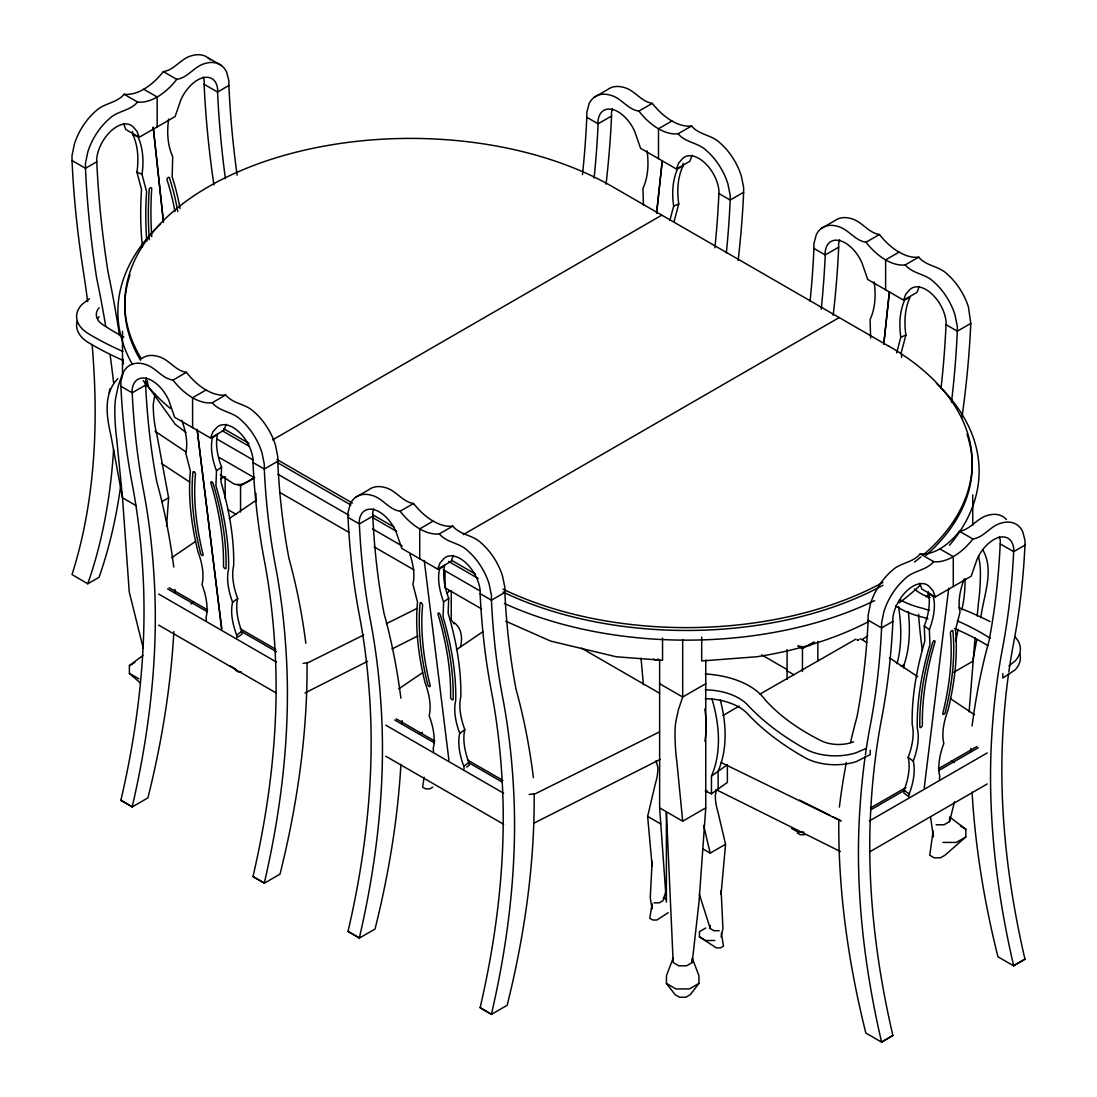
<?xml version="1.0" encoding="UTF-8"?>
<svg xmlns="http://www.w3.org/2000/svg" width="1097" height="1097" viewBox="0 0 1097 1097"><rect width="100%" height="100%" fill="white"/><g stroke="black" fill="none" stroke-linecap="round" stroke-linejoin="round"><path stroke-width="1.5" d="M659.626 660.01L659.626 807.886L666.386 811.78L673.188 962.563L678.741 965.785L686.626 965.785L692.193 962.563L692.193 958.024L698.94 975.672L698.926 983.433L690.287 994.677L685.831 997.242L679.537 997.242L675.094 994.677L666.441 983.433L666.455 975.658L673.188 958.01M705.755 660.01L705.755 807.886L698.995 902.104L692.193 962.563M930.558 817.018L933.341 836.929L933.341 833.83M936.125 824.779L943.996 824.779L949.563 821.571L949.577 817.018L965.826 829.181L965.826 836.942L944.942 855.249L940.486 857.813L934.205 857.813L929.762 855.235L933.094 830.772M109.247 392.836L109.714 388.914M237.117 175.232A893.63 515.933 60 0 1 228.875 85.511L228.875 80.684L226.544 71.922A44.744 25.834 -60 0 0 205.235 63.434C194.224 66.163 188.136 77.75 176.782 79.354A52.944 30.565 -60 0 1 157.173 97.002A52.944 30.565 -60 0 1 137.55 102.007C130.09 111.044 117.269 110.783 109.097 118.942A44.744 25.834 -60 0 0 87.787 152.044L85.456 163.494L85.484 168.294A893.63 515.933 60 0 0 96.687 278.281A904.285 522.09 60 0 1 105.71 326.248M238.255 636.877L242.067 634.093L241.738 631.365A66.876 33.198 53.8 0 1 237.692 598.509A67.027 33.267 53.8 0 1 233.661 565.654A294.243 146.052 53.8 0 0 221.004 482.049L221.567 467.103A66.876 33.198 53.8 0 1 217.521 434.247L212.434 437.964A66.876 33.198 53.8 0 0 216.493 470.819L215.931 485.752A294.243 146.052 53.8 0 1 228.574 569.37A67.027 33.267 53.8 0 0 232.605 602.226A66.876 33.198 53.8 0 0 236.664 635.081L236.979 637.81M466.65 767.091L469.201 765.226L468.872 762.497A66.876 33.198 53.8 0 1 464.826 729.642A67.027 33.267 53.8 0 1 460.795 696.801A294.243 146.052 53.8 0 0 448.138 613.182L448.7 598.249A66.876 33.198 53.8 0 1 444.655 565.38L439.582 569.096A66.876 33.198 53.8 0 0 443.627 601.951L443.065 616.898A294.243 146.052 53.8 0 1 455.708 700.503A67.027 33.267 53.8 0 0 459.753 733.358A66.876 33.198 53.8 0 0 463.798 766.213L464.113 768.942M1008.829 671.899A893.63 515.933 60 0 1 1013.765 642.184A893.63 515.933 60 0 0 1024.968 545.14L1024.996 540.314L1022.665 531.551A44.744 25.834 -60 0 0 1001.355 523.063C990.33 525.778 984.242 537.365 972.902 538.984A52.944 30.565 -60 0 1 953.279 556.632A52.944 30.565 -60 0 1 933.657 561.637C926.197 570.673 913.376 570.413 905.203 578.572A44.744 25.834 -60 0 0 883.894 611.66L881.563 623.11L881.59 627.923A893.63 515.933 60 0 1 870.36 724.98A893.63 515.933 60 0 0 865.423 754.695M213.915 184.886A893.63 515.933 60 0 1 204.124 84.277L204.22 81.535A28.577 16.496 -60 0 0 203.206 76.927M305.857 643.322A904.285 522.09 -60 0 0 288.936 558.318A893.63 515.933 -60 0 1 277.733 461.275L277.76 456.462L275.429 445.025A44.744 25.834 60 0 0 254.12 411.923C245.947 403.765 233.126 404.025 225.667 394.989A52.944 30.565 60 0 1 206.044 389.983A52.944 30.565 60 0 1 186.421 372.336C175.081 370.731 168.993 359.13 157.968 356.415A44.744 25.834 60 0 0 141.801 358.513M533.416 777.718A904.285 522.09 -60 0 0 516.07 689.451A893.63 515.933 -60 0 1 504.867 592.407L504.894 587.608L502.563 576.158A44.744 25.834 60 0 0 481.254 543.056C473.081 534.897 460.26 535.158 452.8 526.121A52.944 30.565 60 0 1 433.178 521.116A52.944 30.565 60 0 1 413.555 503.468C402.215 501.864 396.127 490.277 385.102 487.548A44.744 25.834 60 0 0 368.935 489.646L355.483 497.407M961.904 417.834A893.63 515.933 -60 0 0 970.79 323.437L968.459 307.174A44.744 25.834 60 0 0 947.15 274.072C938.977 265.913 926.156 266.173 918.696 257.137A52.944 30.565 60 0 1 899.074 252.132A52.944 30.565 60 0 1 879.451 234.484C868.111 232.879 862.023 221.292 850.998 218.564A44.744 25.834 60 0 0 834.831 220.662L821.379 228.423M972.079 725.953A904.285 522.09 60 0 1 989.014 640.95A893.63 515.933 60 0 0 1000.217 543.906L1000.327 541.164A28.577 16.496 -60 0 0 999.312 536.543M252.982 462.509L253.092 459.89A28.577 16.496 60 0 0 237.939 430.998A28.577 16.496 60 0 0 216.328 427.94L212.777 432.067L210.528 438.005L174.67 417.299L168.869 400.542A28.577 16.496 60 0 0 147.245 378.63A28.577 16.496 60 0 0 132.106 390.038L132.216 392.795A893.63 515.933 -60 0 0 143.392 489.81A893.63 515.933 -60 0 1 154.595 586.854A724.898 418.519 -60 0 1 132.189 806.802L120.889 800.275A724.898 418.519 -60 0 0 143.296 580.327A893.63 515.933 -60 0 0 132.093 483.283A893.63 515.933 -60 0 1 120.889 386.254L120.889 381.427L123.221 372.665A44.744 25.834 60 0 1 144.53 364.177C155.541 366.905 161.629 378.492 172.983 380.097A52.944 30.565 60 0 0 192.592 397.745A52.944 30.565 60 0 0 212.215 402.75C219.674 411.786 232.495 411.526 240.668 419.685A44.744 25.834 60 0 1 261.977 452.787L264.308 464.237L264.281 469.036A893.63 515.933 -60 0 0 275.498 566.079A893.63 515.933 -60 0 1 286.701 663.123A724.898 418.519 -60 0 1 264.281 883.071L252.982 876.544A724.898 418.519 -60 0 0 275.388 656.596A893.63 515.933 -60 0 0 264.185 559.552A893.63 515.933 -60 0 1 252.982 462.509L264.281 469.036L277.733 461.275M534.17 793.679A728.134 420.384 -60 0 1 507.143 1005.291L491.387 1014.396L480.116 1007.677A724.898 418.519 -60 0 0 502.522 787.728A893.63 515.933 -60 0 0 491.319 690.685A893.63 515.933 -60 0 1 480.116 593.655L480.225 591.022A28.577 16.496 60 0 0 465.073 562.13A28.577 16.496 60 0 0 443.462 559.086L439.911 563.2L437.662 569.137L401.804 548.431L396.003 531.675A28.577 16.496 60 0 0 374.379 509.762A28.577 16.496 60 0 0 359.24 521.185L359.35 523.927A893.63 515.933 -60 0 0 370.525 620.957A893.63 515.933 -60 0 1 381.742 717.987A724.898 418.519 -60 0 1 359.322 937.949L348.023 931.422A724.898 418.519 -60 0 0 370.429 711.459A893.63 515.933 -60 0 0 359.226 614.43A893.63 515.933 -60 0 1 348.023 517.386M714.901 247.84A893.63 515.933 -60 0 0 718.892 193.538L718.988 190.905A28.577 16.496 60 0 0 703.835 161.999A28.577 16.496 60 0 0 682.224 158.955L678.673 163.083L676.424 169.02L640.566 148.314L634.765 131.558A28.577 16.496 60 0 0 613.141 109.645A28.577 16.496 60 0 0 598.002 121.054L598.112 123.81A893.63 515.933 -60 0 1 594.108 178.098M941.048 388.16A893.63 515.933 -60 0 0 946.025 324.671L946.121 322.038A28.577 16.496 60 0 0 930.969 293.146A28.577 16.496 60 0 0 909.358 290.102L905.807 294.215L903.558 300.153L867.7 279.447L861.899 262.69A28.577 16.496 60 0 0 840.275 240.778A28.577 16.496 60 0 0 825.136 252.2L825.246 254.943A893.63 515.933 -60 0 1 821.242 309.231M166.552 526.368L168.609 497.777L157.077 435.687A191.701 156.514 0 0 1 153.223 404.642L154.965 394.097M969.104 711.816L975.041 637.837M716.464 789.909L715.313 795.448A80.04 65.354 0 0 0 717.891 811.711L725.556 844.251L721.058 894.192L721.058 891.587M977.18 616.007L978.497 602.582A268.216 154.855 60 0 0 980.416 572.648A69.344 40.041 60 0 0 979.552 561.595L978.483 555.754M656.582 213.12L662.286 160.505L656.637 213.147M674.161 221.21L678.755 203.946A66.876 43.359 67 0 1 682.814 166.415L683.143 163.288M883.729 344.266L889.42 291.637L883.771 344.28M904.12 790.251L903.805 792.98L908.878 796.696L909.207 793.967A66.876 33.184 -53.8 0 0 913.253 761.112A67.027 33.267 -53.8 0 0 917.284 728.257A294.243 146.038 -53.8 0 1 929.927 644.652L929.378 629.705A66.876 33.184 -53.8 0 0 933.424 596.85L928.336 593.148A66.876 33.184 -53.8 0 1 924.291 626.003L924.853 640.936A294.243 146.038 -53.8 0 0 912.197 724.555A67.027 33.267 -53.8 0 1 908.165 757.396A66.876 33.184 -53.8 0 1 904.12 790.251L909.207 793.967M924.236 787.824L948.74 588.239M939.43 779.062L939.786 776.306A66.876 33.184 -53.8 0 1 943.831 743.451A67.027 33.267 -53.8 0 1 947.89 710.582A294.243 146.038 -53.8 0 0 955.487 629.897L960.081 611.975A66.876 33.184 -53.8 0 1 964.14 579.12M955.898 641.101L958.092 629.349M976.783 639.524L972.737 661.34L953.718 672.31M980.828 617.707C983.406 595.808 994.718 570.947 982.83 549.844M460.356 647.299C462.605 638.715 461.988 628.608 454.364 622.794M424.1 777.197L422.606 787.152L425.567 788.866L429.763 788.866L432.725 787.152M491.387 1014.396L491.415 1014.204A724.898 418.519 -60 0 0 513.835 794.255A893.63 515.933 -60 0 0 502.632 697.212A893.63 515.933 -60 0 1 491.415 600.182L491.442 595.369L489.111 583.919A44.744 25.834 60 0 0 467.802 550.817C459.629 542.658 446.808 542.933 439.349 533.882A52.944 30.565 60 0 1 419.726 528.877A52.944 30.565 60 0 1 400.117 511.229C388.763 509.625 382.675 498.038 371.664 495.309A44.744 25.834 60 0 0 350.354 503.797L348.023 512.56L348.037 517.4L359.35 523.927L372.788 516.166L372.692 513.423A28.577 16.496 60 0 1 373.693 508.802M721.072 936.852L722.937 928.569L721.14 890.654M668.21 912.704L656.897 919.999L652.701 919.999L649.739 918.285L652.125 903.818L652.125 908.988L650.26 897.675L652.139 861.131L652.153 866.328L647.641 816.401L655.32 783.848A80.04 65.354 0 0 0 657.912 767.585L656.088 760.674M949.563 821.571L954.486 801.77M669.91 220.223L673.681 206.099A66.876 43.359 67 0 1 677.727 168.568L682.814 166.415M896.633 352.932L900.815 337.232A66.876 43.359 67 0 1 904.86 299.7L909.948 297.548A66.876 43.359 67 0 0 905.903 335.079L901.295 352.356A294.243 190.768 67 0 1 901.597 357.43M449.222 590.885L447.165 593.395M666.428 889.763L662.945 900.706L659.228 902.845L653.977 902.845M226.215 424.306L223.966 430.243L210.528 438.005M453.349 555.439L451.1 561.376L437.662 569.137M692.111 155.321L689.862 161.259L676.424 169.02M919.245 286.454L916.996 292.392L903.558 300.153M117.832 378.602C102.94 394.015 106.628 416.805 110.962 435.687L122.494 497.777L129.254 591.982L143.2 648.094M705.728 791.993L707.071 790.663M210.309 59.937A44.744 25.834 -60 0 0 191.797 55.673C180.772 58.402 174.684 69.989 163.343 71.593A52.944 30.565 -60 0 1 143.721 89.241A52.944 30.565 -60 0 1 124.098 94.246C116.639 103.283 103.817 103.022 95.645 111.181A44.744 25.834 -60 0 0 74.335 144.283L72.004 155.719L72.032 160.532A893.63 515.933 60 0 0 83.235 270.52A893.63 515.933 60 0 1 87.637 301.606M1006.429 519.553A44.744 25.834 -60 0 0 987.903 515.302C976.879 518.017 970.79 529.604 959.45 531.222A52.944 30.565 -60 0 1 939.827 548.87A52.944 30.565 -60 0 1 920.218 553.875C912.759 562.912 899.938 562.651 891.765 570.81A44.744 25.834 -60 0 0 870.456 603.899L868.125 615.348L868.138 620.162A893.63 515.933 60 0 1 856.908 717.219A904.285 522.09 60 0 0 850.532 742.546M140.457 683.061L129.391 673.38L129.391 665.605L142.939 655.485M711.459 793.83L711.459 776.086L727.366 764.691L727.366 782.435L711.459 793.83L705.22 791.033M216.493 470.819L221.567 467.103M232.605 602.226L237.692 598.509M236.664 635.081L241.738 631.365M443.627 601.951L448.7 598.249M459.753 733.358L464.826 729.642M463.798 766.213L468.872 762.497M171.612 557.729L195.513 541.479M229.273 518.538L255.999 500.383M398.746 688.861L422.647 672.612M456.407 649.685L483.133 631.529M808.955 645.982L814.591 642.156M190.933 604.008L193.771 602.102M419.493 734.195L422.331 732.289M862.023 639.633L867.713 635.835M925.964 596.837L928.802 594.944M89.433 298.699L81.946 304.459A43.551 25.135 0 0 0 89.625 334.434A312.48 180.415 0 0 0 122.891 351.465M1008.938 665.879L1015.054 661.025A43.551 25.135 0 0 0 1014.917 636.781M225.392 178.66A893.63 515.933 60 0 1 217.576 92.038L217.659 89.31A28.577 16.496 -60 0 0 202.52 77.887A28.577 16.496 -60 0 0 180.895 99.8L175.095 116.556L139.237 137.262L136.988 131.325L133.436 127.211A28.577 16.496 -60 0 0 111.825 130.255A28.577 16.496 -60 0 0 96.673 159.147L96.783 161.766L85.484 168.294L72.032 160.532M228.862 85.525L217.549 92.052L204.111 84.291M594.245 97.29L607.697 89.529A44.744 25.834 60 0 1 623.864 87.431C634.889 90.146 640.977 101.733 652.317 103.351A52.944 30.565 60 0 0 671.94 120.999A52.944 30.565 60 0 0 691.563 126.004C699.022 135.041 711.843 134.78 720.002 142.939A44.744 25.834 60 0 1 741.325 176.027L743.643 187.477L743.629 192.29L730.177 200.052A893.63 515.933 -60 0 1 726.365 252.831M146.559 377.67A28.577 16.496 60 0 0 145.558 382.277L145.654 385.033L132.216 392.795L120.903 386.267M612.455 108.685A28.577 16.496 60 0 0 611.44 113.293L611.55 116.035L598.112 123.81L586.799 117.283L586.785 112.443L589.116 103.68A44.744 25.834 60 0 1 610.426 95.192C621.437 97.907 627.525 109.508 638.879 111.112A52.944 30.565 60 0 0 658.488 128.76A52.944 30.565 60 0 0 678.111 133.765C685.57 142.802 698.391 142.541 706.564 150.7A44.744 25.834 60 0 1 727.873 183.802L730.204 195.239L730.177 200.052L718.878 193.525M172.983 380.097L186.421 372.336M638.879 111.112L652.317 103.351M206.044 389.983L192.592 397.745L192.592 427.652M671.94 120.999L658.488 128.76L658.488 158.667M212.215 402.75L225.667 394.989M678.111 133.765L691.563 126.004M161.849 501.658L168.609 497.777M272.591 439.883L661.82 215.163M254.518 477.442C248.566 481.117 240.6 487.397 233.14 483.489L220.374 474.946M237.747 484.23L240.545 485.848L254.518 477.771M92.134 344.458A893.63 515.933 60 0 1 94.438 380.494A724.898 418.519 60 0 1 72.032 574.567L87.746 583.796L99.059 577.269A728.134 420.384 60 0 0 120.876 484.271M839.589 239.818A28.577 16.496 60 0 0 838.588 244.425L838.684 247.182L825.246 254.943L813.933 248.416L813.919 243.575L816.25 234.813A44.744 25.834 60 0 1 837.559 226.325C848.571 229.054 854.659 240.641 866.013 242.245A52.944 30.565 60 0 0 885.622 259.893A52.944 30.565 60 0 0 905.244 264.898C912.704 273.935 925.525 273.674 933.698 281.833A44.744 25.834 60 0 1 955.007 314.935L957.338 326.385L957.311 331.184A893.63 515.933 -60 0 1 951.483 402.38M129.391 665.605L134.821 662.465M400.117 511.229L413.555 503.468M866.013 242.245L879.451 234.484M433.178 521.116L419.726 528.877L419.726 558.784M899.074 252.132L885.622 259.893L885.622 289.8M439.349 533.882L452.8 526.121M905.244 264.898L918.696 257.137M463.291 534.596L839.205 317.568M132.147 806.994L147.903 797.889A728.134 420.384 -60 0 0 173.861 631.584M504.867 592.407L491.415 600.182L480.116 593.655M970.763 323.423L957.311 331.184L946.012 324.657M264.24 883.25L279.996 874.158A728.134 420.384 -60 0 0 307.037 662.547M658.049 659.009L655.787 660.312L653.538 659.023M705.755 683.719L682.691 697.02L678.44 709.581L675.862 721.456A69.344 40.041 -60 0 0 674.998 732.508A268.216 154.855 -60 0 0 676.931 762.442L682.691 821.2L705.755 807.886M798.259 646.202L802.456 648.629L813.631 642.17M722.964 715.477L739.159 706.125M759.768 694.236L856.003 639.071M1008.609 673.489A893.63 515.933 60 0 0 1002.562 739.227A724.898 418.519 60 0 0 1024.968 959.176L1013.655 965.703A724.898 418.519 60 0 1 991.249 745.754A893.63 515.933 60 0 1 1002.452 648.711A893.63 515.933 60 0 0 1013.655 551.668L1013.765 548.925A28.577 16.496 -60 0 0 998.627 537.516A28.577 16.496 -60 0 0 977.002 559.429L971.202 576.186L935.343 596.891L933.094 590.954L929.543 586.826A28.577 16.496 -60 0 0 907.932 589.871A28.577 16.496 -60 0 0 892.78 618.777L892.889 621.396L881.59 627.923L868.138 620.162M1024.968 545.14L1013.655 551.668L1000.217 543.906M359.281 938.127L375.037 929.036A728.134 420.384 -60 0 0 400.912 764.362M703.136 849.064L710.184 853.137L725.556 844.251M870.332 808.05L905.889 787.523M938.47 768.709L976.988 746.467M870.744 809.833L904.627 790.265M938.497 770.711L978.263 747.743M869.4 820.954L987.231 752.926M705.755 928.007L699.42 931.682L699.42 936.852L716.3 947.863L720.496 947.863L723.458 946.149L721.373 933.177M869.4 852.012L987.231 783.971M698.926 983.433L689.41 988.932L675.958 988.932L666.441 983.433M965.826 836.942L956.31 842.427L942.858 842.427M892.876 1035.445L881.604 1042.15L892.876 1035.445A724.898 418.519 60 0 1 870.456 815.482A893.63 515.933 60 0 1 881.673 718.453A893.63 515.933 60 0 0 892.876 621.409M1013.655 965.703L1024.968 959.176M305.007 692.92L367.564 661.34M391.972 648.999L417.916 635.903M533.663 823.285L660.298 759.33M866.123 748.456L856.14 752.775A43.551 25.135 0 0 1 804.211 748.332A312.48 180.415 0 0 1 747.18 704.493A49.859 28.783 0 0 0 705.206 689.807M363.683 634.985L308.23 662.602L303.142 663.411M386.446 623.645L416.805 608.52M659.119 732.097L535.363 793.748L529.179 794.447M220.566 478.854L224.734 476.852M901.076 666.249L903.928 664.96A135.493 67.836 65.9 0 0 908.33 611.605M673.681 206.099L678.755 203.946M900.815 337.232L905.903 335.079M804.636 647.175L797.944 645.914M241.244 671.967L238.447 671.967L235.485 670.267M803.95 832.116L797.972 832.116L791.623 828.454M804.554 834.748L800.357 834.748L797.396 833.048M719.221 930.709L713.969 930.709L710.253 928.569L699.324 894.192M714.737 940.513L705.769 940.513L699.42 936.852M859.842 638.907L861.268 639.249M841.207 821.091L720.798 762.374M132.531 131.517L132.86 134.643L137.948 136.796A66.876 43.359 -67 0 1 141.993 174.327L146.6 191.605A294.243 190.755 -67 0 0 146.792 241.175M132.86 134.643A66.876 43.359 -67 0 1 136.919 172.174L141.993 174.327M505.731 621.19L550.68 641.101L616.171 656.76L662.547 660.284L662.547 638.097M799.48 800.097L829.839 815.222M832.87 816.73L840.467 820.501M716.012 789.579L840.467 851.56M663.328 897.84L666.071 899.375M888.145 345.829L612.88 186.901A285.796 165.003 0 0 0 257.973 163.864A285.796 165.003 0 0 0 141.403 358.801M207.964 57.771L221.416 65.532M163.343 71.593L176.782 79.354M959.45 531.222L972.902 538.984M143.721 89.241L157.173 97.002L157.173 126.909M939.827 548.87L953.279 556.632L953.279 586.538M124.098 94.246L137.55 102.007M920.218 553.875L933.657 561.637M139.237 137.262L125.798 129.501L123.55 123.563M935.343 596.891L921.905 589.116L919.656 583.193M761.647 654.882L786.686 669.335M787.084 649.561L787.084 670.802L794.063 674.833M223.678 428.721L248.896 443.284M277.02 459.52L352.398 503.043M373.09 514.987L393.782 526.93M451.498 560.252L475.22 573.95M222.197 430.71L248.896 446.122M277.02 462.358L350.917 505.031M373.09 517.839L396.744 531.483M448.522 561.376L478.196 578.503M659.626 683.719L682.691 697.02L682.691 639.482M581.506 648.162L659.53 693.208M216.644 438.882L252.872 459.808M277.994 474.315L348.956 515.275M372.596 528.932L402.16 545.991M443.284 569.741L479.526 590.652M219.345 457.518L254.477 477.798M279.474 492.238L348.956 532.347M374.077 546.855L413.994 569.892M481.624 608.945L445.025 587.814L445.025 570.742M227.957 509.639L236.349 514.479M1013.697 965.881L997.941 956.79A728.134 420.384 60 0 1 972.079 792.13M136.069 505.607L122.494 497.777L116.721 439.006A268.216 154.855 -60 0 1 114.801 409.085A69.344 40.041 -60 0 1 115.665 398.033L118.243 386.144L122.494 373.597L122.494 331.28M682.691 821.2L666.386 811.78L666.386 902.091L659.626 807.886M647.641 816.401L660.764 823.97M169.116 587.731L207.635 609.959M240.229 628.773L275.772 649.301M396.25 718.864L434.769 741.092M467.363 759.906L502.92 780.433M167.608 588.87L207.374 611.824M241.244 631.378L276.595 651.796M394.742 720.002L434.508 742.957M468.378 762.525L502.261 782.079M158.64 594.039L276.471 662.067M385.774 725.172L503.605 793.213M229.712 665.673L236.061 669.335M881.604 1042.15L865.848 1033.059A728.134 420.384 60 0 1 838.821 819.857M158.64 625.098L276.471 693.126M385.774 756.231L503.605 824.258M129.391 673.38L138.921 678.865M120.889 800.275L132.189 806.802M252.982 876.544L264.281 883.071M348.023 931.422L359.322 937.949M480.116 1007.677L491.415 1014.204M960.396 826.041L965.826 829.181M951.456 760.701L954.294 762.58M161.465 463.441L189.767 482.118M862.448 639.757L866.699 642.609M889.393 657.789L917.75 676.767M950.372 698.583L974.479 714.723M155.102 431.272L186.312 452.156M924.291 626.003L929.378 629.705M908.165 757.396L913.253 761.112M186.01 432.437L175.355 424.416L148.218 386.597L147.149 381.866M452.06 621.012L451.251 620.175L451.251 590.762M452.8 621.903L454.076 623.836M136.919 172.174L141.513 189.452A294.243 190.755 -67 0 0 142.445 246.962M703.657 825.465L710.184 853.137M433.562 751.294L433.205 748.552A66.876 33.198 53.8 0 0 429.16 715.697A67.027 33.267 53.8 0 0 425.101 682.828A294.243 146.052 53.8 0 1 417.518 602.143L412.911 584.221A66.876 33.198 53.8 0 0 409.963 554.479M206.428 620.162L206.071 617.419A66.876 33.198 53.8 0 0 202.026 584.564A67.027 33.267 53.8 0 0 197.967 551.695A294.243 146.052 53.8 0 1 190.384 471.011L185.777 453.088A66.876 33.198 53.8 0 0 181.732 420.233M424.251 560.471L448.92 760.166M221.786 629.034L197.117 429.338L221.621 628.938M163.494 222.101L153.21 127.046L163.426 222.143M641.018 658.104L643.418 684.734M964.935 578.887L965.045 581.52A191.701 156.514 0 0 1 961.808 609.987M870.62 338.068L870.099 319.501A66.876 43.359 67 0 0 874.144 281.97M643.432 205.235L642.965 188.369A66.876 43.359 67 0 0 647.011 150.838M787.084 670.802L787.084 679.372M710.253 925.539L710.253 928.569M1002.836 673.585L1002.836 678.028L1015.054 669.91A43.551 25.135 0 0 0 1019.757 653.579M972.737 494.857L972.737 525.312M903.928 664.96L903.928 668.196M870.209 750.156L870.209 754.599L856.14 761.661A43.551 25.135 0 0 1 804.211 757.218A312.48 180.415 0 0 1 747.18 713.365A49.859 28.783 0 0 0 705.206 698.679M817.827 641.388L817.827 660.997M802.456 648.629L802.456 671.515M718.137 788.88L718.137 771.122A135.493 87.39 53.4 0 0 720.249 699.817M701.696 637.055L701.696 660.956L756.752 656.76A271.576 156.789 0 0 0 868.536 621.656M255.916 493.307L255.916 501.48M240.545 485.848L240.545 511.997M225.173 476.976L225.173 498.216M147.451 380.728L147.451 385.815M145.544 381.838L145.544 386.912M813.933 248.416A893.63 515.933 -60 0 1 810.093 301.181M838.684 247.182A893.63 515.933 -60 0 1 833.185 315.278M928.501 597.961A728.134 420.384 -60 0 1 928.295 591.708M922.385 650.398A728.134 420.384 -60 0 1 918.504 614.265M586.799 117.283A893.63 515.933 -60 0 1 582.493 174.629M611.55 116.035A893.63 515.933 -60 0 1 606.051 184.131M743.643 192.304A893.63 515.933 -60 0 1 738.144 260.4M372.774 516.152A893.63 515.933 -60 0 0 383.977 613.182A904.285 522.09 -60 0 1 400.899 698.199M402.105 720.606A728.134 420.384 -60 0 1 402.105 723.787M970.886 751.555A728.134 420.384 60 0 1 970.886 748.36M839.37 807.104A904.285 522.09 60 0 1 846.349 762.497M865.204 756.286A893.63 515.933 60 0 0 859.157 822.01A724.898 418.519 60 0 0 881.563 1041.972M853.589 741.805A26.712 15.413 0 0 1 819.596 739.913A235.197 135.795 0 0 1 764.842 699.447A71.812 41.467 0 0 0 705.248 673.983M711.926 698.954A135.493 87.39 53.4 0 1 711.459 776.086M704.781 708.936A121.849 78.6 53.4 0 1 704.864 741.284M929.269 610.343A235.197 135.795 0 0 0 922.687 608.314A71.812 41.467 0 0 1 900.157 599.798M957.379 620.888A235.197 135.795 0 0 1 990.303 638.317M927.966 618.804A235.197 135.795 0 0 0 922.687 617.186A71.812 41.467 0 0 1 895.509 605.818M954.39 628.471A235.197 135.795 0 0 1 987.78 645.612M930.064 597.673A49.859 28.783 0 0 1 914.432 589.075M958.627 607.587A312.48 180.415 0 0 1 990.07 621.588M898.58 606.71A135.493 67.836 65.9 0 1 896.989 663.712M920.548 584.811A271.576 156.789 0 0 1 899.17 602.802M966.992 434.069A285.796 165.003 0 0 1 925.895 555.507M882.907 585.277A285.796 165.003 0 0 1 502.988 591.996M888.227 345.788A285.796 165.003 0 0 1 923.468 554.78M920.973 556.892A285.796 165.003 0 0 1 914.487 562.048M882.907 582.438A285.796 165.003 0 0 1 502.988 589.144M936.495 383.374A292.652 168.965 0 0 1 949.467 545.291M874.624 600.594A292.652 168.965 0 0 1 504.414 603.473M140.539 360.241A285.796 165.003 0 0 1 130.036 274.771M170.337 408.399A292.652 168.965 0 0 1 143.2 380.632M132.175 364.039A292.652 168.965 0 0 1 160.505 224.062M180.086 208.608A294.243 190.755 -67 0 0 172.147 176.85L172.709 156.597A66.876 43.359 -67 0 1 168.664 119.066M177.796 211.598A294.243 190.755 -67 0 0 169.582 178.331A1.81 1.179 -67 0 0 168.143 177.508A1.81 1.179 -67 0 0 167.018 179.812A294.243 190.755 -67 0 1 174.971 211.556M96.783 161.766A893.63 515.933 60 0 0 107.986 271.754A904.285 522.09 60 0 1 119.532 335.559M110.07 354.688A904.285 522.09 60 0 1 113.608 382.826M122.85 359.144A904.285 522.09 60 0 1 123.44 363.834M113.594 449.468A728.134 420.384 60 0 1 87.746 583.796M149.357 239.695A294.243 190.755 -67 0 1 149.165 190.124A1.81 1.179 -67 0 1 150.275 187.82A1.81 1.179 -67 0 1 151.729 188.643A294.243 190.755 -67 0 0 151.797 236.623M99.087 307.777A26.712 15.413 0 0 0 104.229 325.562A235.197 135.795 0 0 0 123.824 337.067M97.688 318.637A26.712 15.413 0 0 1 99.087 316.649M77.201 321.27A43.551 25.135 0 0 0 89.625 343.32A312.48 180.415 0 0 0 122.891 360.337M145.64 385.02A893.63 515.933 -60 0 0 156.844 482.049A904.285 522.09 -60 0 1 173.765 567.067M174.958 589.459A728.134 420.384 -60 0 1 174.971 592.654M858.403 640.072L857.388 640.086L858.403 640.072M421.193 602.993A1.81 0.905 53.8 0 0 420.069 603.624A294.243 146.052 53.8 0 0 427.665 684.309A1.81 0.905 53.8 0 0 429.119 686.42A1.81 0.905 53.8 0 0 430.23 685.79A294.243 146.052 53.8 0 1 422.633 605.105A1.81 0.905 53.8 0 0 421.193 602.993M439.047 613.305A1.81 0.905 53.8 0 0 437.936 613.936A294.243 146.052 53.8 0 1 450.593 697.541A1.81 0.905 53.8 0 0 452.033 699.653A1.81 0.905 53.8 0 0 453.157 699.022A294.243 146.052 53.8 0 0 440.5 615.417A1.81 0.905 53.8 0 0 439.047 613.305M933.945 641.059A1.81 0.905 -53.8 0 0 932.491 643.171A294.243 146.038 -53.8 0 0 919.848 726.776A1.81 0.905 -53.8 0 0 920.959 727.407A1.81 0.905 -53.8 0 0 922.412 725.309A294.243 146.038 -53.8 0 1 935.055 641.69A1.81 0.905 -53.8 0 0 933.945 641.059M951.812 630.748A1.81 0.905 -53.8 0 0 950.359 632.859A294.243 146.038 -53.8 0 1 942.776 713.544A1.81 0.905 -53.8 0 0 943.886 714.174A1.81 0.905 -53.8 0 0 945.326 712.063A294.243 146.038 -53.8 0 0 952.923 631.378A1.81 0.905 -53.8 0 0 951.812 630.748M194.059 471.861A1.81 0.905 53.8 0 0 192.935 472.492A294.243 146.052 53.8 0 0 200.532 553.176A1.81 0.905 53.8 0 0 201.971 555.288A1.81 0.905 53.8 0 0 203.096 554.657A294.243 146.052 53.8 0 1 195.499 473.959A1.81 0.905 53.8 0 0 194.059 471.861M211.913 482.173A1.81 0.905 53.8 0 0 210.802 482.803A294.243 146.052 53.8 0 1 223.459 566.409A1.81 0.905 53.8 0 0 224.899 568.52A1.81 0.905 53.8 0 0 226.009 567.889A294.243 146.052 53.8 0 0 213.367 484.284A1.81 0.905 53.8 0 0 211.913 482.173"/></g></svg>
